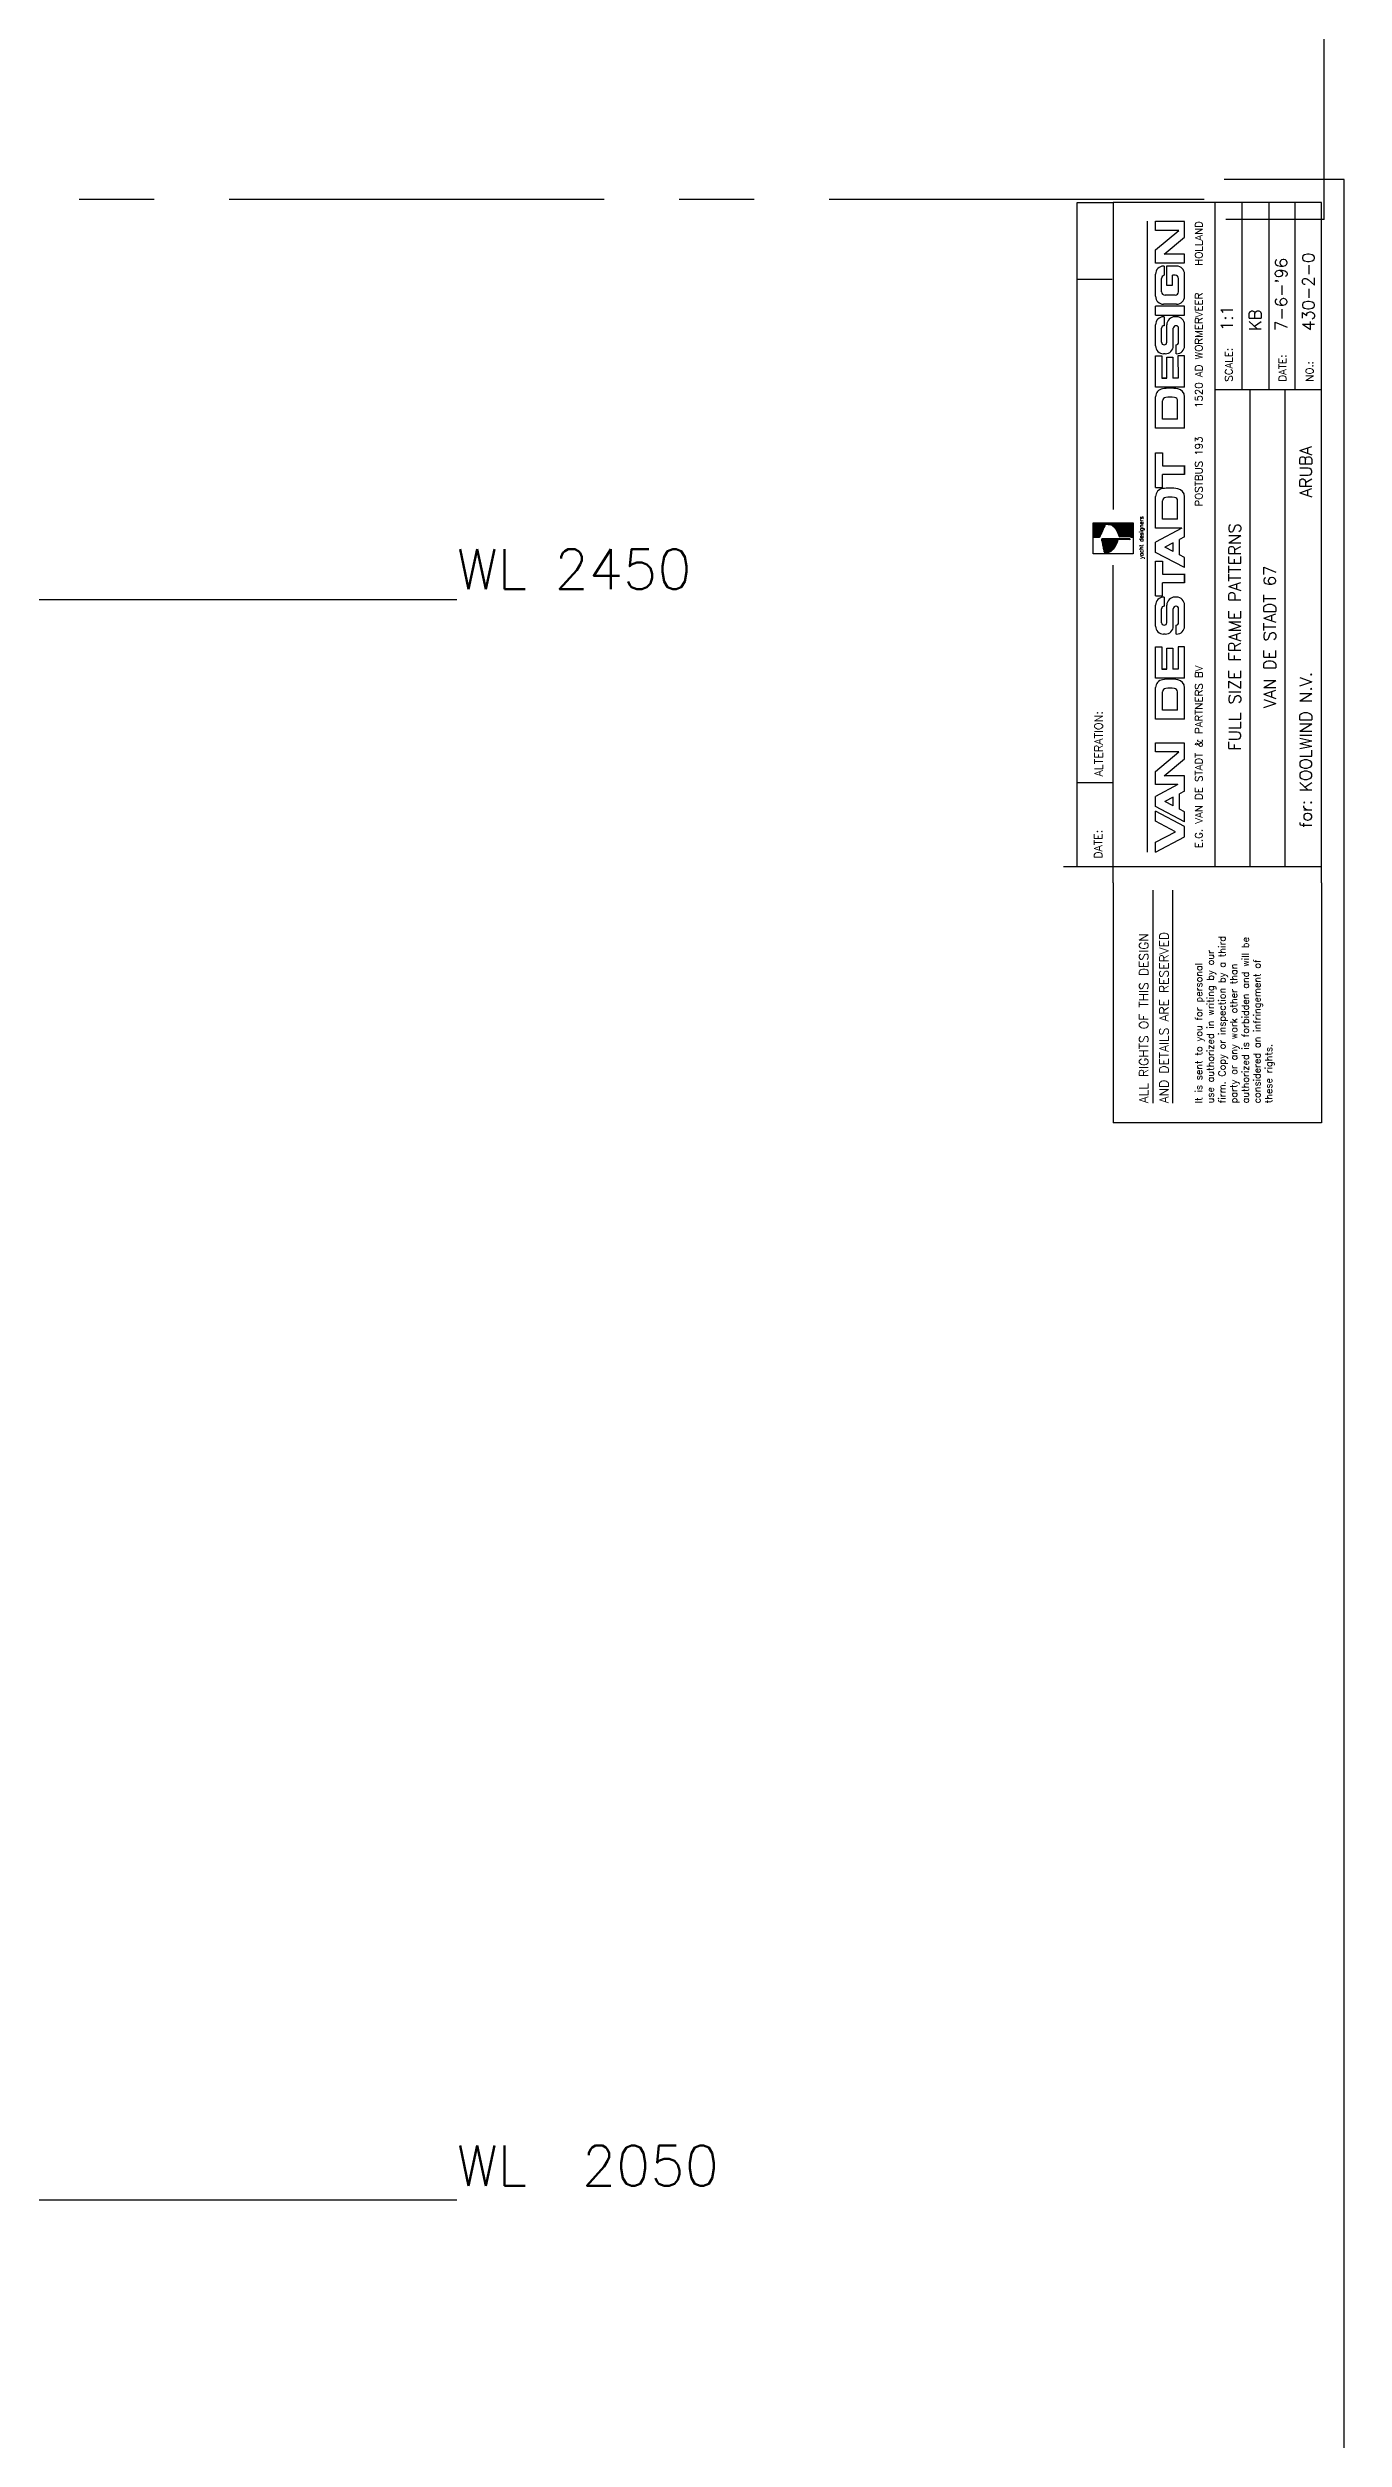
# Model space of a CAD drawing. Extents: x -3086 to 3308, y -97 to 4301.
# Drawn here: x 2880 to 3204, y 1990 to 2588 of the extents above; entities that cross this region are included whole.
import ezdxf
from ezdxf.enums import TextEntityAlignment as Align

# ---------------------------------------------------------------- set-up
doc = ezdxf.new("R2010")
doc.units = 0
doc.header["$LTSCALE"] = 3
doc.header["$MEASUREMENT"] = 0
doc.linetypes.add('CENTER', pattern=[50, 31.25, -6.25, 6.25, -6.25])
doc.layers.get('0').update_dxf_attribs({"linetype": 'CONTINUOUS'})
for name, color, linetype in [('CENTER', 1, 'CENTER'), ('P1', 1, 'CONTINUOUS'), ('P3', 7, 'CONTINUOUS'), ('P5', 3, 'CONTINUOUS'), ('TXT', 7, 'CONTINUOUS')]:
    doc.layers.add(name, color=color, linetype=linetype)
doc.styles.get("Standard").update_dxf_attribs({"font": 'SIMPLEX'})

# ---------------------------------------------------------------- blocks, each defined once
blk = doc.blocks.new('*X27')
at = {"color": 0}
for p, q in [((567.55, -81.91), (570.92, -81.91)), ((567.55, -82.11), (570.92, -82.11)), ((567.56, -82.3), (570.92, -82.3)), ((567.58, -82.49), (570.92, -82.49)), ((567.6, -82.68), (570.92, -82.68)), ((567.63, -82.87), (570.92, -82.87)), ((567.69, -83.06), (570.92, -83.06)), ((567.74, -81.72), (570.92, -81.72)), ((567.77, -83.25), (570.92, -83.25)), ((567.88, -83.44), (570.92, -83.44)), ((568.03, -83.63), (570.92, -83.63)), ((568.44, -81.53), (570.92, -81.53)), ((569.29, -81.34), (570.92, -81.34)), ((570.44, -81.15), (570.92, -81.15)), ((568.2, -83.82), (570.92, -83.82)), ((568.39, -84.01), (570.92, -84.01)), ((568.61, -84.2), (570.92, -84.2)), ((568.88, -84.39), (570.92, -84.39)), ((569.23, -84.58), (570.92, -84.58)), ((569.6, -84.77), (570.92, -84.77)), ((570.04, -84.96), (570.92, -84.96)), ((570.57, -85.15), (570.92, -85.15)), ((570.73, -88.01), (570.92, -88.01)), ((570.74, -87.63), (570.92, -87.63)), ((570.74, -87.82), (570.92, -87.82)), ((570.75, -87.25), (570.92, -87.25)), ((570.75, -87.44), (570.92, -87.44)), ((570.76, -87.06), (570.92, -87.06)), ((570.77, -86.68), (570.92, -86.68)), ((570.77, -86.87), (570.92, -86.87)), ((570.78, -86.3), (570.92, -86.3)), ((570.78, -86.49), (570.92, -86.49)), ((570.79, -86.11), (570.92, -86.11)), ((570.8, -85.72), (570.92, -85.72)), ((570.8, -85.92), (570.92, -85.92)), ((570.81, -85.34), (570.92, -85.34)), ((570.81, -85.53), (570.92, -85.53))]:
    blk.add_line(p, q, dxfattribs=at)
blk = doc.blocks.new('*X28')
at = {"color": 0}
for p, q in [((571.3, -79.06), (575, -79.06)), ((571.3, -79.25), (575, -79.25)), ((571.3, -79.44), (575, -79.44)), ((571.3, -79.63), (575, -79.63)), ((571.3, -79.82), (575, -79.82)), ((571.3, -80.01), (575, -80.01)), ((571.3, -80.2), (575, -80.2)), ((571.3, -80.39), (575, -80.39)), ((571.31, -80.58), (575, -80.58)), ((571.79, -80.77), (575, -80.77)), ((572.25, -80.96), (575, -80.96)), ((572.69, -81.15), (575, -81.15)), ((573.11, -81.34), (575, -81.34)), ((573.52, -81.53), (575, -81.53)), ((573.92, -81.72), (575, -81.72)), ((574.3, -81.91), (575, -81.91)), ((574.34, -83.63), (575, -83.63)), ((574.43, -83.44), (575, -83.44)), ((574.5, -83.25), (575, -83.25)), ((574.54, -83.06), (575, -83.06)), ((574.56, -82.87), (575, -82.87)), ((574.58, -82.68), (575, -82.68)), ((574.59, -82.49), (575, -82.49)), ((574.6, -82.11), (575, -82.11)), ((574.6, -82.3), (575, -82.3)), ((571.3, -88.58), (575, -88.58)), ((571.3, -88.77), (575, -88.77)), ((571.3, -88.96), (575, -88.96)), ((571.42, -85.72), (575, -85.72)), ((571.43, -85.92), (575, -85.92)), ((571.43, -86.11), (575, -86.11)), ((571.44, -86.3), (575, -86.3)), ((571.44, -86.49), (575, -86.49)), ((571.45, -86.68), (575, -86.68)), ((571.45, -86.87), (575, -86.87)), ((571.46, -85.53), (575, -85.53)), ((571.46, -87.06), (575, -87.06)), ((571.46, -87.25), (575, -87.25)), ((571.46, -87.44), (575, -87.44)), ((571.47, -87.63), (575, -87.63)), ((571.47, -87.82), (575, -87.82)), ((571.48, -88.01), (575, -88.01)), ((571.48, -88.2), (575, -88.2)), ((571.49, -88.39), (575, -88.39)), ((571.93, -85.34), (575, -85.34)), ((572.4, -85.15), (575, -85.15)), ((572.79, -84.96), (575, -84.96)), ((573.15, -84.77), (575, -84.77)), ((573.45, -84.58), (575, -84.58)), ((573.68, -84.39), (575, -84.39)), ((573.88, -84.2), (575, -84.2)), ((574.06, -84.01), (575, -84.01)), ((574.21, -83.82), (575, -83.82))]:
    blk.add_line(p, q, dxfattribs=at)
blk = doc.blocks.new('STADT01D')
at = {"layer": 'P1'}
for p, q in [((-166, 61), (0.01, 61)), ((-145, 52.25), (-145, 61)), ((-19.25, 52.25), (-19.25, 61)), ((-162.37, 43.44), (-4.62, 43.44)), ((-166, 17.75), (-46.75, 17.75)), ((-166, 9), (-46.75, 9))]:
    blk.add_line(p, q, dxfattribs=at)
at = {"layer": 'P1', "color": 1}
for p, q in [((-87.75, 57), (-83.88, 57)), ((-87.75, 47), (-87.75, 57)), ((-84.08, 47.89), (-84.08, 54.9)), ((-83.88, 57), (-80, 57)), ((-83.7, 55.42), (-83.7, 57)), ((-80, 57), (-80, 47)), ((-84.27, 47.91), (-84.19, 50.63)), ((-84.08, 47.89), (-84.27, 47.91)), ((-83.51, 47.58), (-83.58, 50.37)), ((-83.88, 47), (-87.75, 47)), ((-80, 47), (-83.88, 47)), ((-83.51, 47.58), (-83.7, 47.58)), ((-83.7, 47), (-83.7, 47.58))]:
    blk.add_line(p, q, dxfattribs=at)
for points in [[(-87.45, 54.22, 0.011632), (-87.45, 53.9, 0.017102), (-87.44, 53.64), (-87.4, 53.32, 0.060182), (-87.3, 52.9, 0.065562), (-87.11, 52.55, 0.016292), (-86.93, 52.33, 0.021981), (-86.8, 52.17, 0.006094), (-86.63, 52.01, 0.009936), (-86.52, 51.91, 0.018784), (-86.32, 51.75, 0.020767), (-86.13, 51.61, 0.019884), (-86.02, 51.55, 0.004265), (-85.46, 51.26, 0.043314), (-84.59, 50.91, -0.08293), (-84.24, 50.73, -0.003797)], [(-80.4, 53.94, -0.012798), (-80.4, 53.58, -0.017102), (-80.42, 53.32), (-80.45, 53.01, -0.060182), (-80.56, 52.58, -0.065562), (-80.75, 52.23, -0.016292), (-80.92, 52.01, -0.021981), (-81.06, 51.86, -0.006094), (-81.23, 51.7, -0.009936), (-81.33, 51.6, -0.018784), (-81.53, 51.43, -0.020767), (-81.72, 51.3, -0.019884), (-81.84, 51.23, -0.004265), (-82.39, 50.95, -0.042604), (-83.26, 50.59, 0.056545), (-83.52, 50.48, 0.010345)]]:
    blk.add_lwpolyline(points, format="xyb", dxfattribs=at)
for centre, radius, start, end in [((-82.22, 37.09), 17.91, 95.95785, 106.99397), ((-96.75, 22.12), 35.77, 62.81021, 68.60456)]:
    blk.add_arc(centre, radius, start, end, dxfattribs=at)
at = {"layer": 'P1'}
for centre, start, end in [((-84.31, 50.63), 358.2243, 54.00129), ((-83.46, 50.37), 120.14393, 181.44096)]:
    blk.add_arc(centre, 0.125, start, end, dxfattribs=at)
at = {"layer": 'P3'}
for p, q in [((-166, 0), (-166, 64.48)), ((0.01, 61), (0, 52)), ((-230, 0), (-230, 52)), ((-170, 52), (-230, 52)), ((-170, 52), (-90.6, 52)), ((0, 52), (-76.71, 52)), ((0, 0), (0, 52)), ((-225.15, 42.02), (-171.84, 42.02)), ((-225.15, 37.14), (-171.84, 37.14)), ((-162.37, 41.44), (-158.55, 34.17)), ((-162.37, 41.44), (-159.89, 41.44)), ((-159.89, 41.44), (-157.25, 36.42)), ((-157.25, 36.42), (-154.61, 41.44)), ((-155.93, 34.19), (-152.12, 41.44)), ((-154.8, 34.19), (-150.99, 41.44)), ((-154.61, 41.44), (-152.12, 41.44)), ((-150.99, 41.44), (-148.42, 41.44)), ((-150.81, 37.07), (-149.71, 39.16)), ((-150.81, 37.07), (-148.61, 37.07)), ((-148.61, 37.07), (-149.71, 39.16)), ((-145.49, 35.86), (-148.42, 41.44)), ((-145.49, 35.86), (-145.47, 41.44)), ((-145.47, 41.44), (-142.19, 41.44)), ((-143.27, 39.31), (-139, 34.19)), ((-143.27, 34.23), (-143.27, 39.31)), ((-142.19, 41.44), (-137.31, 35.6)), ((-137.31, 35.6), (-137.31, 41.44)), ((-137.25, 41.44), (-135.05, 41.44)), ((-135.12, 34.19), (-135.12, 41.44)), ((-129.12, 41.44), (-121.23, 41.44)), ((-129.12, 34.19), (-129.12, 41.44)), ((-126.87, 39.69), (-122.29, 39.69)), ((-126.87, 35.94), (-126.87, 39.69)), ((-126.87, 35.94), (-122.3, 35.94)), ((-118.87, 41.44), (-111, 41.44)), ((-118.87, 34.19), (-118.87, 41.44)), ((-116.62, 38.6), (-116.62, 39.85)), ((-116.62, 39.85), (-116.62, 38.6)), ((-111, 39.85), (-116.62, 39.85)), ((-116.62, 38.6), (-111.37, 38.6)), ((-111.37, 37.13), (-116.62, 37.13)), ((-116.62, 35.82), (-116.62, 37.13)), ((-111.37, 38.6), (-111.37, 37.1)), ((-111, 41.44), (-111, 39.88)), ((-111, 41.44), (-111, 41.44)), ((-107.87, 39), (-107.87, 39.44)), ((-107.87, 36.19), (-107.87, 36.32)), ((-107.87, 36.32), (-105.62, 36.32)), ((-105.87, 41.44), (-100.62, 41.44)), ((-105.87, 37), (-101.5, 37)), ((-105.62, 39.25), (-105.62, 39.32)), ((-105.62, 36.32), (-105.62, 36.32)), ((-105, 39.94), (-101.5, 39.94)), ((-105, 38.63), (-100.62, 38.63)), ((-100.87, 39.31), (-100.87, 39.32)), ((-98.62, 39.31), (-100.87, 39.31)), ((-100.87, 36.32), (-100.87, 36.38)), ((-98.62, 39.31), (-98.62, 39.47)), ((-98.62, 36.19), (-98.62, 36.63)), ((-98.25, 41.44), (-98.25, 39.69)), ((-98.25, 41.44), (-89.62, 41.44)), ((-98.25, 41.44), (-89.62, 41.44)), ((-98.25, 39.69), (-95.03, 39.69)), ((-95.03, 34.19), (-95.03, 39.69)), ((-92.87, 39.69), (-92.87, 34.19)), ((-89.62, 39.69), (-92.87, 39.69)), ((-91.23, 34.19), (-87.42, 41.44)), ((-89.62, 41.44), (-89.62, 39.69)), ((-87.42, 41.44), (-84.85, 41.44)), ((-87.23, 37.07), (-86.13, 39.16)), ((-87.23, 37.07), (-85.03, 37.07)), ((-85.03, 37.07), (-86.13, 39.16)), ((-81.37, 34.84), (-84.85, 41.44)), ((-81.37, 41.44), (-73.48, 41.44)), ((-81.37, 34.84), (-81.37, 41.44)), ((-79.12, 39.69), (-74.54, 39.69)), ((-79.12, 35.94), (-79.12, 39.69)), ((-79.12, 35.94), (-74.55, 35.94)), ((-71.17, 41.44), (-62.54, 41.44)), ((-71.17, 41.44), (-62.54, 41.44)), ((-71.17, 41.44), (-71.17, 39.69)), ((-71.17, 39.69), (-67.95, 39.69)), ((-67.95, 34.19), (-67.95, 39.69)), ((-62.54, 39.69), (-65.79, 39.69)), ((-65.79, 39.69), (-65.79, 34.19)), ((-62.54, 41.44), (-62.54, 39.69)), ((-56.4, 34.19), (-56.4, 41.44)), ((-56.4, 41.44), (-48.51, 41.44)), ((-54.15, 35.94), (-54.15, 39.69)), ((-54.15, 39.69), (-49.57, 39.69)), ((-54.15, 35.94), (-49.58, 35.94)), ((-46.15, 34.21), (-46.15, 41.46)), ((-46.15, 41.46), (-38.27, 41.46)), ((-38.27, 39.87), (-43.9, 39.87)), ((-43.9, 39.87), (-43.9, 38.62)), ((-43.9, 38.62), (-43.9, 39.87)), ((-43.9, 38.62), (-38.65, 38.62)), ((-43.9, 35.83), (-43.9, 37.14)), ((-38.65, 37.14), (-43.9, 37.14)), ((-38.65, 38.62), (-38.65, 37.12)), ((-38.27, 41.46), (-38.27, 41.46)), ((-38.27, 41.46), (-38.27, 39.88)), ((-37.78, 39), (-37.78, 39.44)), ((-37.78, 36.32), (-35.53, 36.32)), ((-37.78, 36.19), (-37.78, 36.32)), ((-35.78, 41.44), (-30.53, 41.44)), ((-35.78, 37), (-31.41, 37)), ((-35.53, 39.25), (-35.53, 39.32)), ((-35.53, 36.32), (-35.53, 36.32)), ((-34.91, 39.94), (-31.41, 39.94)), ((-34.91, 38.63), (-30.53, 38.63)), ((-30.78, 39.31), (-30.78, 39.32)), ((-28.53, 39.31), (-30.78, 39.31)), ((-30.78, 36.32), (-30.78, 36.38)), ((-28.53, 39.31), (-28.53, 39.47)), ((-28.53, 36.19), (-28.53, 36.63)), ((-28.12, 41.44), (-28.12, 34.19)), ((-28.12, 41.44), (-25.87, 41.44)), ((-25.87, 34.19), (-25.87, 41.44)), ((-25.4, 36.19), (-25.4, 39.44)), ((-23.4, 41.44), (-17.87, 41.44)), ((-23.15, 36.57), (-23.15, 39.07)), ((-22.27, 39.94), (-19, 39.94)), ((-20.61, 38.68), (-20.61, 37.18)), ((-15.87, 38.68), (-20.61, 38.68)), ((-20.61, 37.18), (-18.12, 37.18)), ((-15.87, 39.32), (-18.16, 39.32)), ((-18.12, 36.57), (-18.12, 37.18)), ((-15.87, 39.32), (-15.87, 39.44)), ((-15.87, 36.19), (-15.87, 38.68)), ((-15.09, 41.44), (-11.81, 41.44)), ((-15.06, 41.44), (-15.06, 34.23)), ((-12.9, 34.23), (-12.9, 39.31)), ((-12.9, 39.31), (-8.62, 34.19)), ((-11.81, 41.44), (-6.93, 35.6)), ((-6.93, 35.6), (-6.93, 41.44)), ((-6.93, 41.44), (-4.67, 41.44)), ((-4.75, 34.19), (-4.75, 41.44)), ((-158.56, 34.19), (-155.93, 34.19)), ((-154.8, 34.19), (-152.32, 34.19)), ((-152.32, 34.19), (-151.66, 35.44)), ((-151.66, 35.44), (-147.75, 35.44)), ((-147.1, 34.19), (-147.75, 35.44)), ((-147.1, 34.19), (-143.27, 34.19)), ((-139, 34.19), (-135.12, 34.19)), ((-129.12, 34.19), (-121.25, 34.19)), ((-118.87, 34.19), (-111, 34.19)), ((-111, 35.82), (-116.62, 35.82)), ((-111, 34.19), (-111, 35.82)), ((-105.87, 34.19), (-100.62, 34.19)), ((-105, 35.69), (-101.5, 35.69)), ((-92.78, 34.19), (-95.03, 34.19)), ((-95.03, 34.19), (-92.87, 34.19)), ((-91.23, 34.19), (-88.74, 34.19)), ((-91.23, 34.19), (-88.74, 34.19)), ((-88.74, 34.19), (-88.08, 35.44)), ((-88.08, 35.44), (-84.18, 35.44)), ((-83.52, 34.19), (-84.18, 35.44)), ((-83.52, 34.19), (-73.5, 34.19)), ((-67.95, 34.19), (-65.79, 34.19)), ((-65.7, 34.19), (-67.95, 34.19)), ((-56.4, 34.19), (-48.53, 34.19)), ((-46.15, 34.21), (-38.27, 34.21)), ((-38.27, 35.84), (-43.9, 35.83)), ((-38.27, 34.21), (-38.27, 35.84)), ((-35.78, 34.19), (-30.53, 34.19)), ((-34.91, 35.69), (-31.41, 35.69)), ((-28.12, 34.2), (-25.87, 34.19)), ((-28.12, 34.19), (-25.87, 34.19)), ((-23.4, 34.19), (-17.87, 34.19)), ((-22.27, 35.69), (-19, 35.69)), ((-15.06, 34.19), (-12.9, 34.19)), ((-8.62, 34.19), (-4.75, 34.19)), ((-166, 26.5), (0, 26.5)), ((-46.75, 26.5), (-46.75, 0)), ((-46.75, 19.75), (0, 19.75)), ((-46.75, 13), (0, 13)), ((-46.75, 6.5), (0, 6.5)), ((-170, 0), (-230, 0)), ((-170, 0), (0, 0))]:
    blk.add_line(p, q, dxfattribs=at)
for centre, radius, start, end in [((-122.3, 36.82), 0.875, 270, 354.17332), ((-122.29, 38.82), 0.875, 5.24084, 90), ((-132.62, 37.87), 11.25, 354.17332, 5.24084), ((-121.25, 36.19), 2, 270, 351.60741), ((-121.23, 39.44), 2, 7.86121, 90), ((-132.62, 37.87), 13.5, 351.60741, 7.86121), ((-105.87, 39.44), 2, 90, 180), ((-105.87, 39), 2, 180, 270), ((-105.87, 36.19), 2, 180, 270), ((-105, 39.32), 0.625, 90, 180), ((-105, 39.25), 0.625, 180, 270), ((-105, 36.32), 0.625, 180, 270), ((-101.5, 39.32), 0.625, 0, 90), ((-101.5, 36.38), 0.625, 360, 90), ((-101.5, 36.32), 0.625, 270, 0), ((-100.62, 39.44), 2, 0.59411, 90), ((-100.62, 36.63), 2, 360, 90), ((-100.62, 36.19), 2, 270, 360), ((-74.55, 36.81), 0.875, 270, 354.17332), ((-74.54, 38.81), 0.875, 5.24084, 90), ((-84.87, 37.87), 11.25, 354.17332, 5.24084), ((-73.5, 36.19), 2, 270, 351.60741), ((-73.48, 39.44), 2, 7.86121, 90), ((-84.87, 37.87), 13.5, 351.60741, 7.86121), ((-49.58, 36.81), 0.875, 270, 354.17332), ((-49.57, 38.81), 0.875, 5.24084, 90), ((-59.9, 37.87), 11.25, 354.17332, 5.24084), ((-48.53, 36.19), 2, 270, 351.60741), ((-48.51, 39.44), 2, 7.86121, 90), ((-59.9, 37.87), 13.5, 351.60741, 7.86121), ((-35.78, 39.44), 2, 90, 180), ((-35.78, 39), 2, 180, 270), ((-35.78, 36.19), 2, 180, 270), ((-34.91, 39.32), 0.625, 90, 180), ((-34.91, 39.25), 0.625, 180, 270), ((-34.91, 36.32), 0.625, 180, 270), ((-31.41, 39.32), 0.625, 0, 90), ((-31.41, 36.38), 0.625, 360, 90), ((-31.41, 36.32), 0.625, 270, 0), ((-30.53, 39.44), 2, 0.59411, 90), ((-30.53, 36.63), 2, 360, 90), ((-30.53, 36.19), 2, 270, 360), ((-23.4, 39.44), 2, 90, 180), ((-23.4, 36.19), 2, 180, 270), ((-22.27, 39.07), 0.875, 90, 180), ((-22.27, 36.57), 0.875, 180, 270), ((-19, 39.07), 0.875, 17.05046, 90), ((-19, 36.57), 0.875, 270, 0), ((-17.87, 39.44), 2, 0, 90), ((-17.87, 36.19), 2, 270, 360)]:
    blk.add_arc(centre, radius, start, end, dxfattribs=at)
at = {"layer": 'P1'}
for name in ['*X27', '*X28']:
    blk.add_blockref(name, (-655, 136), dxfattribs=at)
for s, height, p in [('DATE:', 2, (-164, 54.75)), ('ALTERATION:', 2.0399, (-143.47, 54.66)), ('It is sent to you for personal', 1.75, (-225.15, 29.76)), ('E.G. VAN DE STADT & PARTNERS BV', 1.875, (-161.37, 29.69)), ('firm. Copy or inspection by a third', 1.75, (-225.15, 23.92)), ('use authorized in writing by our', 1.75, (-225.15, 26.84)), ('SCALE:', 1.875, (-44.75, 22.2)), ('authorized is forbidden and will be', 1.75, (-225.15, 18.09)), ('party or any work other than', 1.75, (-225.15, 21.01)), ('these rights.', 1.75, (-225.15, 12.26)), ('considered an infringement of', 1.75, (-225.15, 15.17)), ('DATE:', 1.875, (-44.75, 8.75)), ('NO.:', 1.875, (-44.75, 2))]:
    blk.add_text(s, height=height, dxfattribs=at).set_placement(p)
blk.add_text('yacht designers', height=1, dxfattribs=at).set_placement((-83.75, 44.5), align=Align.CENTER)
blk.add_text('POSTBUS 193    1520 AD WORMERVEER   HOLLAND', height=1.875, dxfattribs=at).set_placement((-4.62, 29.69), align=Align.RIGHT)
at = {"layer": 'P3'}
for s, p in [('ALL RIGHTS OF THIS DESIGN', (-225.15, 43.25)), ('AND DETAILS ARE RESERVED', (-225.15, 38.22))]:
    blk.add_text(s, height=2.25, dxfattribs=at).set_placement(p)

msp = doc.modelspace()

# ---------------------------------------------------------------- linework, layer by layer
at = {"layer": 'CENTER', "color": 5}
msp.add_line((3169.08, 2550, -10650), (-2987.36, 2550, -10650), dxfattribs=at)
at = {"layer": 'CENTER', "linetype": 'Continuous'}
for p, q in [((0, 2450), (2982.27, 2450)), ((0, 2050), (2982.27, 2050))]:
    msp.add_line(p, q, dxfattribs=at)
at = {"layer": 'P1'}
for p, q in [((3199.08, 2545, -10650), (3199.08, 3405, -10650)), ((3204.05, 2555, -10650), (3174.05, 2555, -10650)), ((3204.05, 1695, -10650), (3204.05, 2555, -10650)), ((3199.08, 2545, -10650), (3174.45, 2545, -10650))]:
    msp.add_line(p, q, dxfattribs=at)

# ---------------------------------------------------------------- block references
at = {"layer": 'P1', "rotation": 90}
msp.add_blockref('STADT01D', (3198.34, 2549.22, -10650), dxfattribs=at)

# ---------------------------------------------------------------- texts
at = {"layer": 'P5'}
for s, p in [('WL 2450', (2982.19, 2452.61, -10650)), ('WL  2050', (2982.19, 2053.5, -10650))]:
    msp.add_text(s, height=10, dxfattribs=at).set_placement(p)
at = {"layer": 'TXT'}
for s, p in [("7-6-'96", (3189.81, 2517.16, -10650)), ('430-2-0', (3196.6, 2517.16, -10650)), ('1:1', (3176.24, 2517.16, -10650)), ('KB', (3183.31, 2517.16, -10650))]:
    msp.add_text(s, height=3, rotation=90, dxfattribs=at).set_placement(p)
for s, p in [('for: KOOLWIND N.V.                  ARUBA', (3195.93, 2440.67, -10650)), ('FULL SIZE FRAME PATTERNS', (3178.18, 2440.67, -10650)), ('VAN DE STADT 67', (3186.93, 2440.67, -10650))]:
    msp.add_text(s, height=3, rotation=90, dxfattribs=at).set_placement(p, align=Align.CENTER)

doc.saveas('drawing.dxf')
